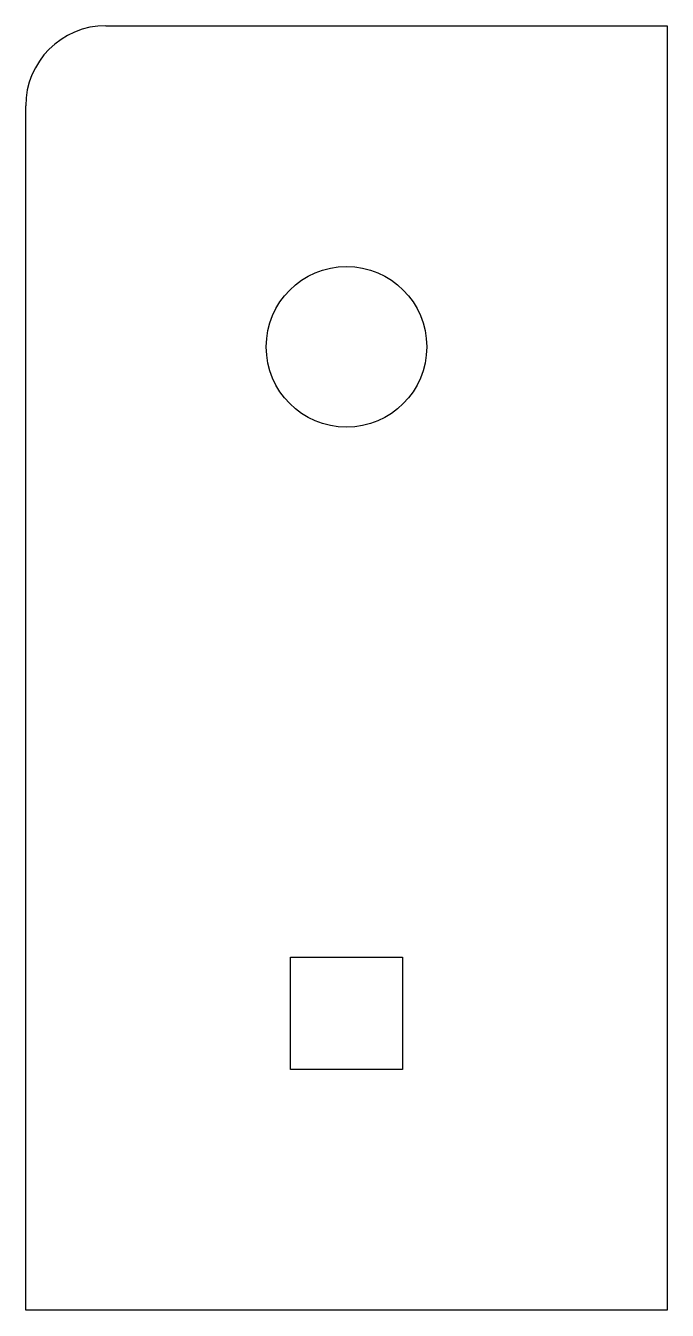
# Model space of a CAD drawing. Header units: inches. Extents: x 0.5 to 2.5, y 0.5 to 4.5.
import ezdxf

# ---------------------------------------------------------------- set-up
doc = ezdxf.new("R2010")
doc.units = ezdxf.units.IN
doc.header["$MEASUREMENT"] = 0
doc.layers.add('INSIDE', color=4, linetype='Continuous')
doc.layers.add('OUTSIDE', color=1, linetype='Continuous')

msp = doc.modelspace()

# ---------------------------------------------------------------- linework, layer by layer
at = {"layer": 'INSIDE'}
msp.add_lwpolyline([(1.325, 1.25), (1.325, 1.6), (1.675, 1.6), (1.675, 1.25)], close=True, dxfattribs=at)
msp.add_circle((1.5, 3.5), 0.25, dxfattribs=at)
at = {"layer": 'OUTSIDE'}
for p, q in [((0.75, 4.5), (2.5, 4.5)), ((2.5, 4.5), (2.5, 0.5)), ((0.5, 0.5), (0.5, 4.25)), ((2.5, 0.5), (0.5, 0.5))]:
    msp.add_line(p, q, dxfattribs=at)
msp.add_arc((0.75, 4.25), 0.25, 90, 180, dxfattribs=at)

doc.saveas('drawing.dxf')
